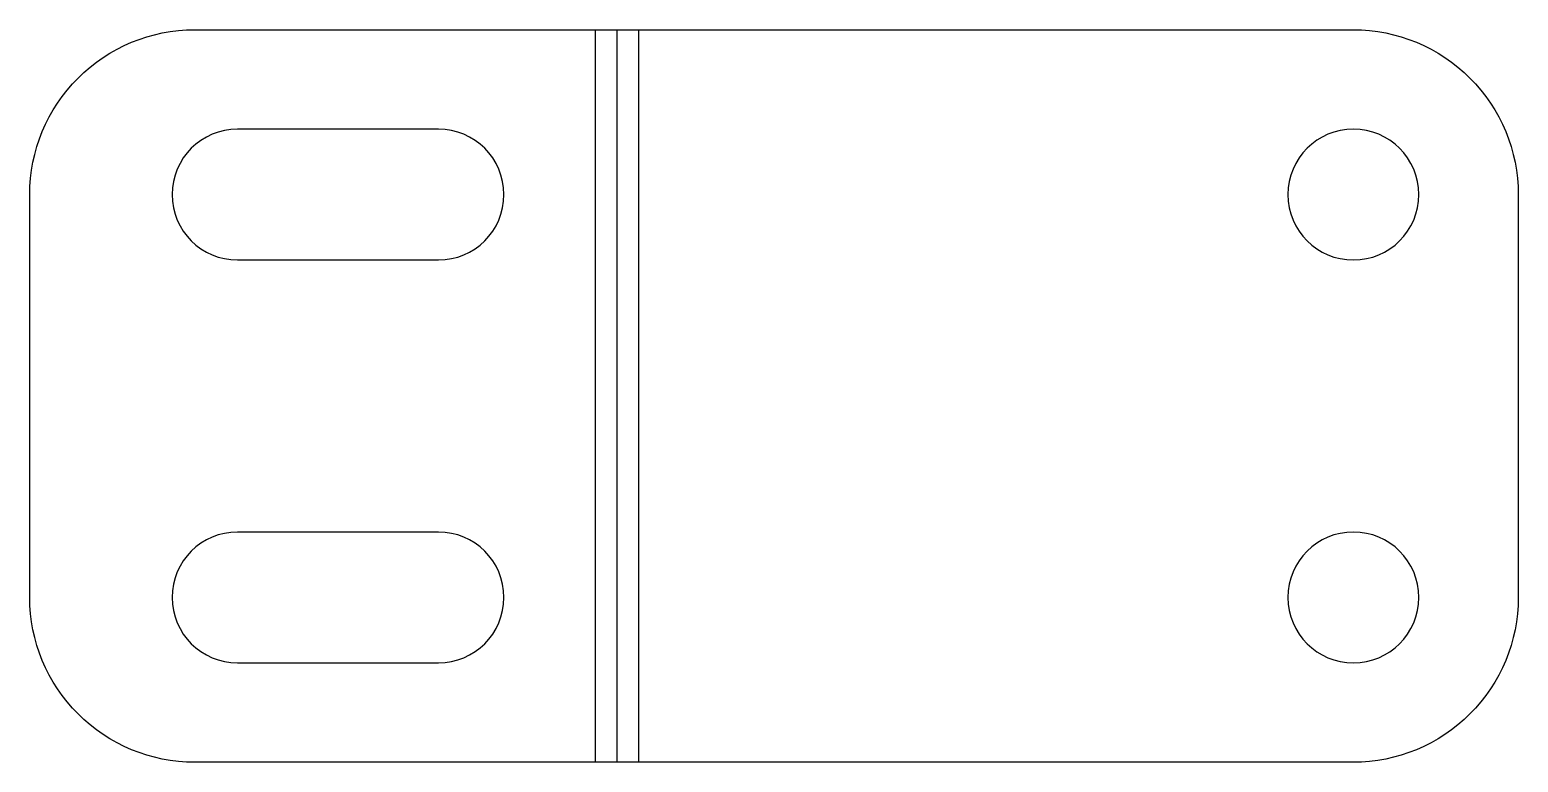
# Model space of a CAD drawing. Header units: inches. Extents: x -0.39 to 3.16, y 0 to 1.75.
import ezdxf

# ---------------------------------------------------------------- set-up
doc = ezdxf.new("R2010")
doc.units = ezdxf.units.IN

msp = doc.modelspace()

# ---------------------------------------------------------------- linework, layer by layer
at = {"layer": 'BEND'}
msp.add_line((1.0085, 1.75), (1.0085, 0), dxfattribs=at)
at = {"layer": 'BEND_EXTENT'}
for p, q in [((0.9573, 0), (0.9573, 1.75)), ((1.0598, 1.75), (1.0598, 0))]:
    msp.add_line(p, q, dxfattribs=at)
at = {"layer": 'INTERIOR_PROFILES'}
for points in [[(0.5823, 1.2, 1), (0.5823, 1.5125), (0.1025, 1.5125, 1), (0.1025, 1.2)], [(0.1025, 0.55, 1), (0.1025, 0.2375), (0.5823, 0.2375, 1), (0.5823, 0.55)]]:
    msp.add_lwpolyline(points, format="xyb", close=True, dxfattribs=at)
at = {"layer": 'INTERIOR_PROFILES', "extrusion": (0, 0, -1)}
for centre in [(-2.7671, 1.3563), (-2.7671, 0.3937)]:
    msp.add_circle(centre, 0.1563, dxfattribs=at)
at = {"layer": 'OUTER_PROFILES'}
msp.add_lwpolyline([(3.1608, 0.3937, -0.414214), (2.7671, 0), (0, 0, -0.414214), (-0.3937, 0.3937), (-0.3937, 1.3563, -0.414214), (0, 1.75), (2.7671, 1.75, -0.414214), (3.1608, 1.3563)], format="xyb", close=True, dxfattribs=at)

doc.saveas('drawing.dxf')
